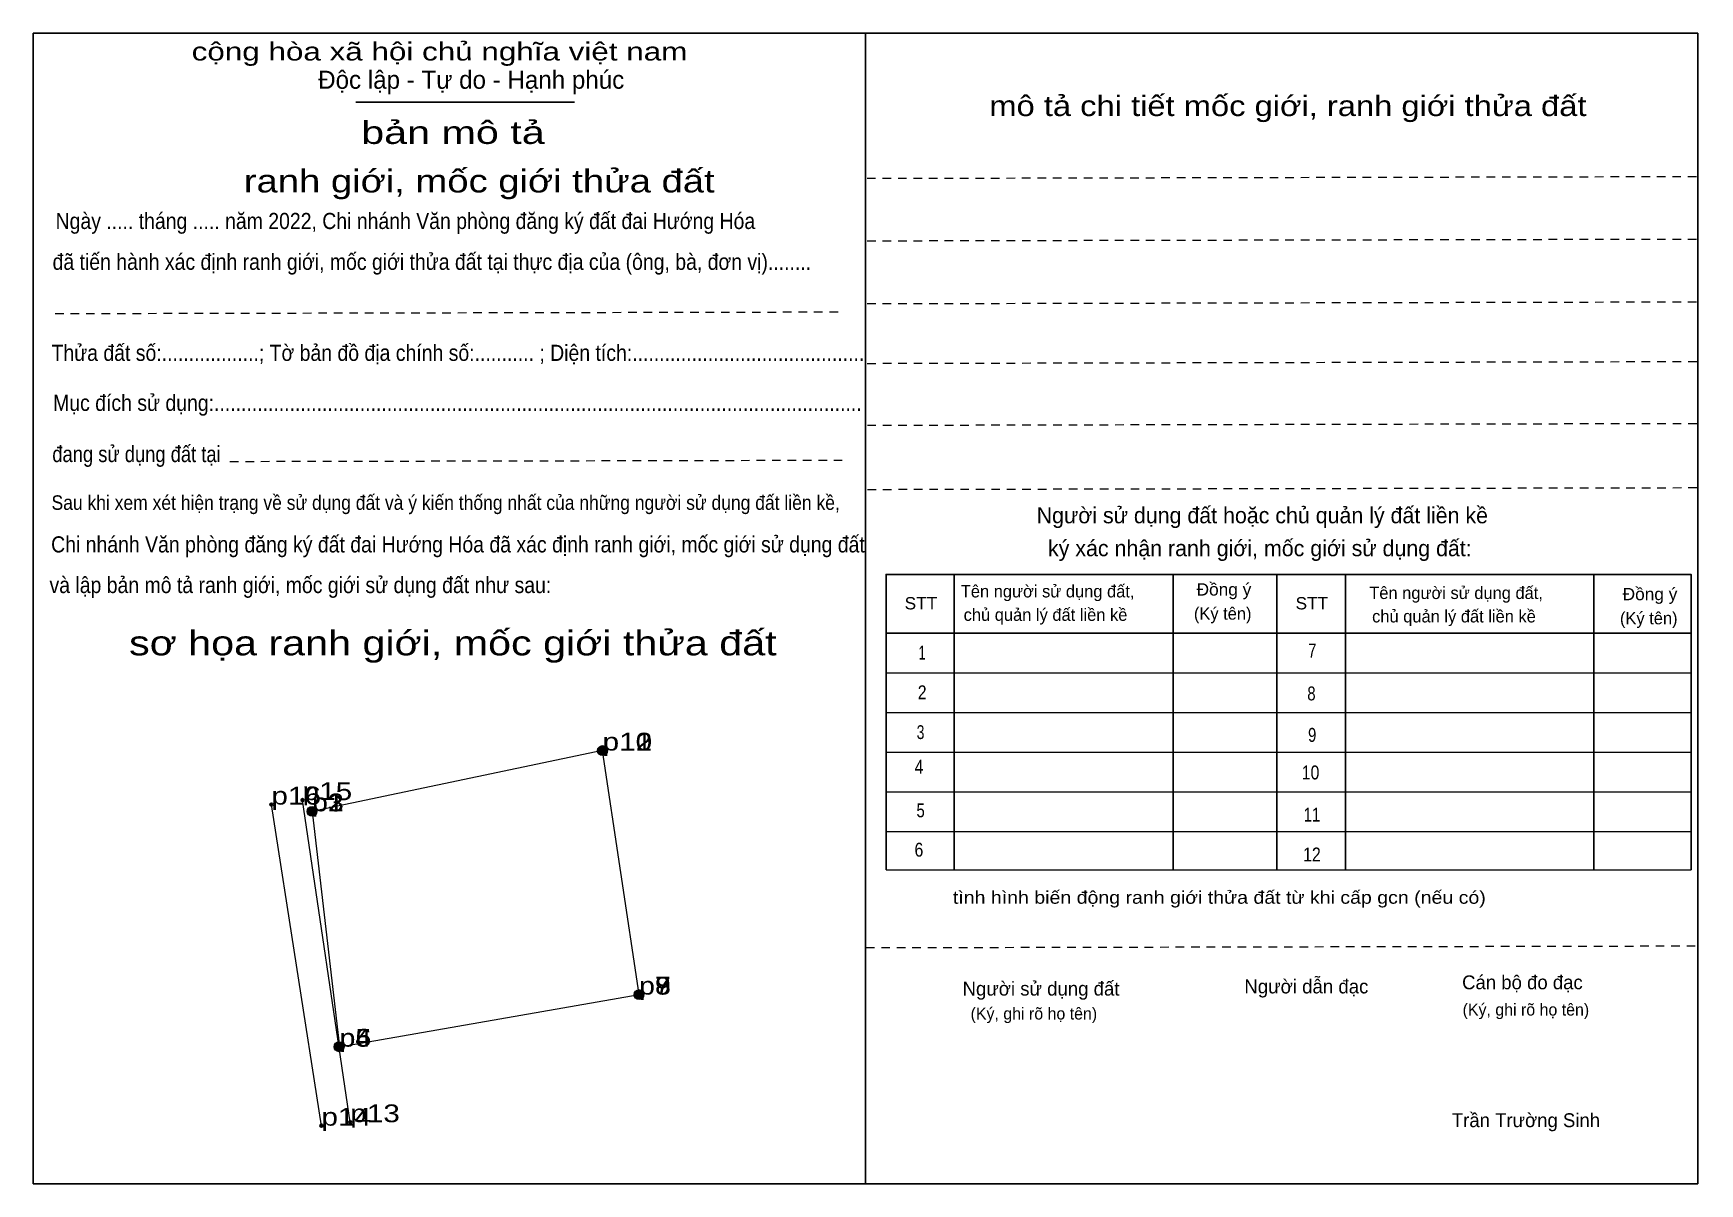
# Model space of a CAD drawing. Header units: metres. Extents: x 551423 to 990250, y 1838373 to 3308782.
# Drawn here: x 551422.6 to 551591.1, y 1838372.8 to 1838489.2 of the extents above; entities outside this region: 4.
import ezdxf
from ezdxf.enums import TextEntityAlignment as Align

# ---------------------------------------------------------------- set-up
doc = ezdxf.new("R2010")
doc.units = ezdxf.units.M
doc.header["$LTSCALE"] = 0.58
doc.header["$PDMODE"] = 32
doc.header["$PDSIZE"] = 0.29
doc.linetypes.add('SHORT_DASHED', pattern=[2.7, 1.5, -1.2])
for name, color, linetype, lineweight in [('1', 7, 'SHORT_DASHED', 13), ('10', 7, 'Continuous', 13), ('2', 7, 'Continuous', 13), ('20', 7, 'Continuous', 13), ('22', 7, 'Continuous', 13)]:
    doc.layers.add(name, color=color, linetype=linetype, lineweight=lineweight)
for name, color, linetype in [('12', 7, 'Continuous'), ('16', 7, 'Continuous'), ('7', 7, 'Continuous')]:
    doc.layers.add(name, color=color, linetype=linetype)

msp = doc.modelspace()

# ---------------------------------------------------------------- hatches: boundary and pattern name
at = {"layer": '20'}
for points in [[(551480.626, 1838416.627, 1), (551479.626, 1838416.627, 1)], [(551451.25, 1838410.48, 1), (551450.25, 1838410.48, 1)], [(551484.312, 1838391.942, 1), (551483.312, 1838391.942, 1)], [(551453.984, 1838386.663, 1), (551452.984, 1838386.663, 1)]]:
    msp.add_hatch(color=256, dxfattribs=at).paths.add_polyline_path(points)

# ---------------------------------------------------------------- linework, layer by layer
at = {"layer": '1'}
for p, q in [((551506.87, 1838474.52), (551591.02, 1838474.71)), ((551506.88, 1838468.2), (551591.02, 1838468.38)), ((551506.88, 1838461.84), (551591.03, 1838462.03)), ((551424.77, 1838460.84), (551504.4, 1838461.01)), ((551506.89, 1838455.8), (551591.04, 1838455.99)), ((551506.9, 1838449.54), (551591.05, 1838449.73)), ((551442.45, 1838445.88), (551504.34, 1838446.01)), ((551506.91, 1838443.05), (551591.06, 1838443.23)), ((551506.75, 1838396.69), (551590.9, 1838396.87))]:
    msp.add_line(p, q, dxfattribs=at)
at = {"layer": '1', "linetype": 'Continuous', "lineweight": 25}
msp.add_lwpolyline([(551422.57, 1838489.19), (551590.87, 1838489.19), (551590.87, 1838372.81), (551422.57, 1838372.81)], close=True, dxfattribs=at)
at = {"layer": '10'}
msp.add_lwpolyline([(551453.52, 1838386.67), (551483.82, 1838391.94), (551480.13, 1838416.63), (551450.75, 1838410.48)], close=True, dxfattribs=at)
at = {"layer": '2', "lineweight": 25}
for p, q in [((551455.18, 1838482.21), (551477.3, 1838482.21)), ((551515.69, 1838434.44), (551515.69, 1838404.55)), ((551537.83, 1838434.44), (551537.83, 1838404.55)), ((551548.3, 1838434.44), (551548.3, 1838404.55)), ((551555.24, 1838434.44), (551555.24, 1838404.55)), ((551580.36, 1838434.36), (551580.36, 1838404.55)), ((551508.8, 1838428.5), (551590.19, 1838428.5))]:
    msp.add_line(p, q, dxfattribs=at)
at = {"layer": '2'}
for p, q in [((551508.8, 1838424.48), (551590.19, 1838424.48)), ((551508.8, 1838420.47), (551590.19, 1838420.47)), ((551508.8, 1838416.46), (551590.19, 1838416.46)), ((551508.8, 1838412.44), (551590.19, 1838412.44)), ((551508.8, 1838408.43), (551590.19, 1838408.43)), ((551508.8, 1838404.55), (551590.19, 1838404.55))]:
    msp.add_line(p, q, dxfattribs=at)
for points in [[(551422.58, 1838372.81), (551422.57, 1838372.81), (551422.57, 1838489.19), (551506.72, 1838489.19), (551506.72, 1838489.19)], [(551506.72, 1838489.19), (551506.72, 1838372.81), (551422.58, 1838372.81)], [(551506.72, 1838489.19), (551590.87, 1838489.19), (551590.87, 1838372.81), (551590.87, 1838372.81)], [(551590.87, 1838372.81), (551506.72, 1838372.81), (551506.72, 1838489.19)], [(551506.72, 1838489.19), (551590.87, 1838489.19), (551590.87, 1838372.81)], [(551590.87, 1838372.81), (551506.72, 1838372.81), (551506.72, 1838489.19)]]:
    msp.add_lwpolyline(points, dxfattribs=at)
at = {"layer": '2', "lineweight": 25}
msp.add_lwpolyline([(551590.19, 1838404.55), (551590.19, 1838434.44), (551508.8, 1838434.44), (551508.8, 1838404.55)], dxfattribs=at)
at = {"layer": '20'}
for centre in [(551480.126, 1838416.627), (551450.75, 1838410.48), (551483.812, 1838391.942), (551453.484, 1838386.663)]:
    msp.add_circle(centre, 0.5, dxfattribs=at)
at = {"layer": '22'}
for p, q in [((551454.61, 1838379.03), (551449.79, 1838411.62)), ((551451.7, 1838378.68), (551446.64, 1838411.16))]:
    msp.add_line(p, q, dxfattribs=at)
at = {"layer": '7'}
for p in [(551480.12, 1838416.63), (551480.13, 1838416.63), (551446.64, 1838411.16), (551449.79, 1838411.62), (551450.75, 1838410.49), (551450.75, 1838410.48), (551483.81, 1838391.94), (551483.82, 1838391.94), (551453.52, 1838386.67), (551453.53, 1838386.67), (551451.7, 1838378.68), (551454.61, 1838379.03)]:
    msp.add_point(p, dxfattribs=at)

# ---------------------------------------------------------------- texts
at = {"layer": '1'}
for s, width, p in [('(Sơ họa thửa đất được vẽ trực tiếp tại thực địa khi xác định ranh giới sử dụng đất của thửa đất.', 0.9, (990154.415, 3308769.01)), (' Bản vẽ thửa đất chính xác sẽ được cung cấp sau khi đo vẽ)', 0.85, (990154.415, 3308767.55))]:
    msp.add_text(s, height=1.44, dxfattribs=dict(at, width=width)).set_placement(p, align=Align.CENTER)
at = {"layer": '10', "width": 1.2}
msp.add_text('p6', height=1.8, dxfattribs=at).set_placement((551453.53, 1838386.68))
at = {"layer": '12'}
for s, width, p in [('p10', 1.25, (551480.12, 1838416.63)), ('p12', 1.25, (551480.13, 1838416.63)), ('p11', 1.25, (551480.13, 1838416.63)), ('p16', 1.25, (551446.64, 1838411.16)), ('p15', 1.25, (551449.79, 1838411.62)), ('p2', 1.2, (551450.75, 1838410.48)), ('p3', 1.2, (551450.75, 1838410.48)), ('p1', 1.2, (551450.75, 1838410.49)), ('p7', 1.2, (551483.81, 1838391.94)), ('p8', 1.2, (551483.82, 1838391.94)), ('p9', 1.2, (551483.82, 1838391.94)), ('p4', 1.2, (551453.52, 1838386.67)), ('p5', 1.2, (551453.52, 1838386.67)), ('p14', 1.25, (551451.7, 1838378.68)), ('p13', 1.25, (551454.61, 1838379.03))]:
    msp.add_text(s, height=1.8, dxfattribs=dict(at, width=width)).set_placement(p)
at = {"layer": '16'}
for s, height, width, p in [('Ngày ..... tháng ..... năm 2022, Chi nhánh Văn phòng đăng ký đất đai Hướng Hóa', 1.632, 0.9, (551424.82, 1838469.39)), (' đã tiến hành xác định ranh giới, mốc giới thửa đất tại thực địa của (ông, bà, đơn vị)........', 1.632, 0.9, (551423.97, 1838465.26)), ('Thửa đất số:..................; Tờ bản đồ địa chính số:........... ; Diện tích:...........................................', 1.632, 0.9, (551424.41, 1838456.05)), ('Mục đích sử dụng:........................................................................................................................', 1.632, 0.9, (551424.57, 1838450.99)), ('đang sử dụng đất tại', 1.632, 0.85, (551424.49, 1838445.81)), ('Sau khi xem xét hiện trạng về sử dụng đất và ý kiến thống nhất của những người sử dụng đất liền kề,', 1.469, 0.9, (551424.41, 1838440.98)), ('Chi nhánh Văn phòng đăng ký đất đai Hướng Hóa đã xác định ranh giới, mốc giới sử dụng đất', 1.632, 0.9, (551424.37, 1838436.67)), (' và lập bản mô tả ranh giới, mốc giới sử dụng đất như sau:', 1.632, 0.9, (551423.66, 1838432.56))]:
    msp.add_text(s, height=height, dxfattribs=dict(at, width=width)).set_placement(p)
at = {"layer": '2'}
for s, p in [('(Trưởng thôn, trưởng khu phố', (990239.225, 3308781.08)), ('hoặc cán bộ địa chính)', (990239.235, 3308779.47))]:
    msp.add_text(s, height=1.204, dxfattribs=at).set_placement(p, align=Align.CENTER)
for s, height, width, p in [('cộng hòa xã hội chủ nghĩa việt nam', 1.826, 1.3, (551438.58, 1838486.44)), ('Đồng ý', 1.244, 1.05, (551540.19, 1838432.31)), ('Đồng ý', 1.244, 1.05, (551583.27, 1838431.84)), ('STT', 1.244, 1.05, (551510.67, 1838430.91)), ('STT', 1.244, 1.05, (551550.2, 1838430.91)), ('tình hình biến động ranh giới thửa đất từ khi cấp gcn (nếu có)', 1.284, 1.15, (551515.55, 1838401.13))]:
    msp.add_text(s, height=height, dxfattribs=dict(at, width=width)).set_placement(p)
for s, height, p in [('Độc lập - Tự do - Hạnh phúc', 1.826, (551451.37, 1838483.58)), ('Người sử dụng đất hoặc chủ quản lý đất liền kề ', 1.616, (551524.02, 1838439.62)), ('ký xác nhận ranh giới, mốc giới sử dụng đất:', 1.616, (551525.17, 1838436.29)), ('Tên người sử dụng đất,', 1.244, (551516.35, 1838432.12)), ('Tên người sử dụng đất,', 1.244, (551557.65, 1838431.96)), ('chủ quản lý đất liền kề', 1.244, (551516.64, 1838429.75)), ('(Ký tên)', 1.244, (551539.92, 1838429.87)), ('chủ quản lý đất liền kề', 1.244, (551557.94, 1838429.59)), ('(Ký tên)', 1.244, (551583, 1838429.4)), ('Người sử dụng đất', 1.405, (551516.53, 1838391.84)), ('Người dẫn đạc', 1.408, (551545.02, 1838392.06)), ('Cán bộ đo đạc', 1.402, (551567.04, 1838392.48)), ('(Ký, ghi rõ họ tên)', 1.204, (551567.09, 1838389.82)), ('(Ký, ghi rõ họ tên)', 1.204, (551517.34, 1838389.42)), ('Trần Trường Sinh', 1.402, (551566, 1838378.53))]:
    msp.add_text(s, height=height, dxfattribs=at).set_placement(p)
for s, height, width, p in [('mô tả chi tiết mốc giới, ranh giới thửa đất', 2.06, 1.2, (551549.425, 1838480.82)), ('bản mô tả', 2.312, 1.35, (551465, 1838478)), ('ranh giới, mốc giới thửa đất', 2.312, 1.25, (551467.66, 1838473.09)), ('sơ họa ranh giới, mốc giới thửa đất', 2.495, 1.25, (551464.99, 1838426.26)), ('1', 1.405, 0.7, (551512.44, 1838425.83)), ('7', 1.408, 0.8, (551551.885, 1838426.04)), ('2', 1.405, 0.85, (551512.445, 1838421.82)), ('8', 1.408, 0.8, (551551.805, 1838421.7)), ('3', 1.405, 0.75, (551512.28, 1838417.79)), ('9', 1.408, 0.8, (551551.88, 1838417.51)), ('4', 1.405, 0.85, (551512.125, 1838414.29)), ('10', 1.408, 0.85, (551551.715, 1838413.71)), ('5', 1.405, 0.8, (551512.29, 1838409.88)), ('11', 1.408, 0.8, (551551.86, 1838409.45)), ('6', 1.405, 0.85, (551512.115, 1838405.9)), ('12', 1.408, 0.85, (551551.855, 1838405.41))]:
    msp.add_text(s, height=height, dxfattribs=dict(at, width=width)).set_placement(p, align=Align.CENTER)

doc.saveas('drawing.dxf')
